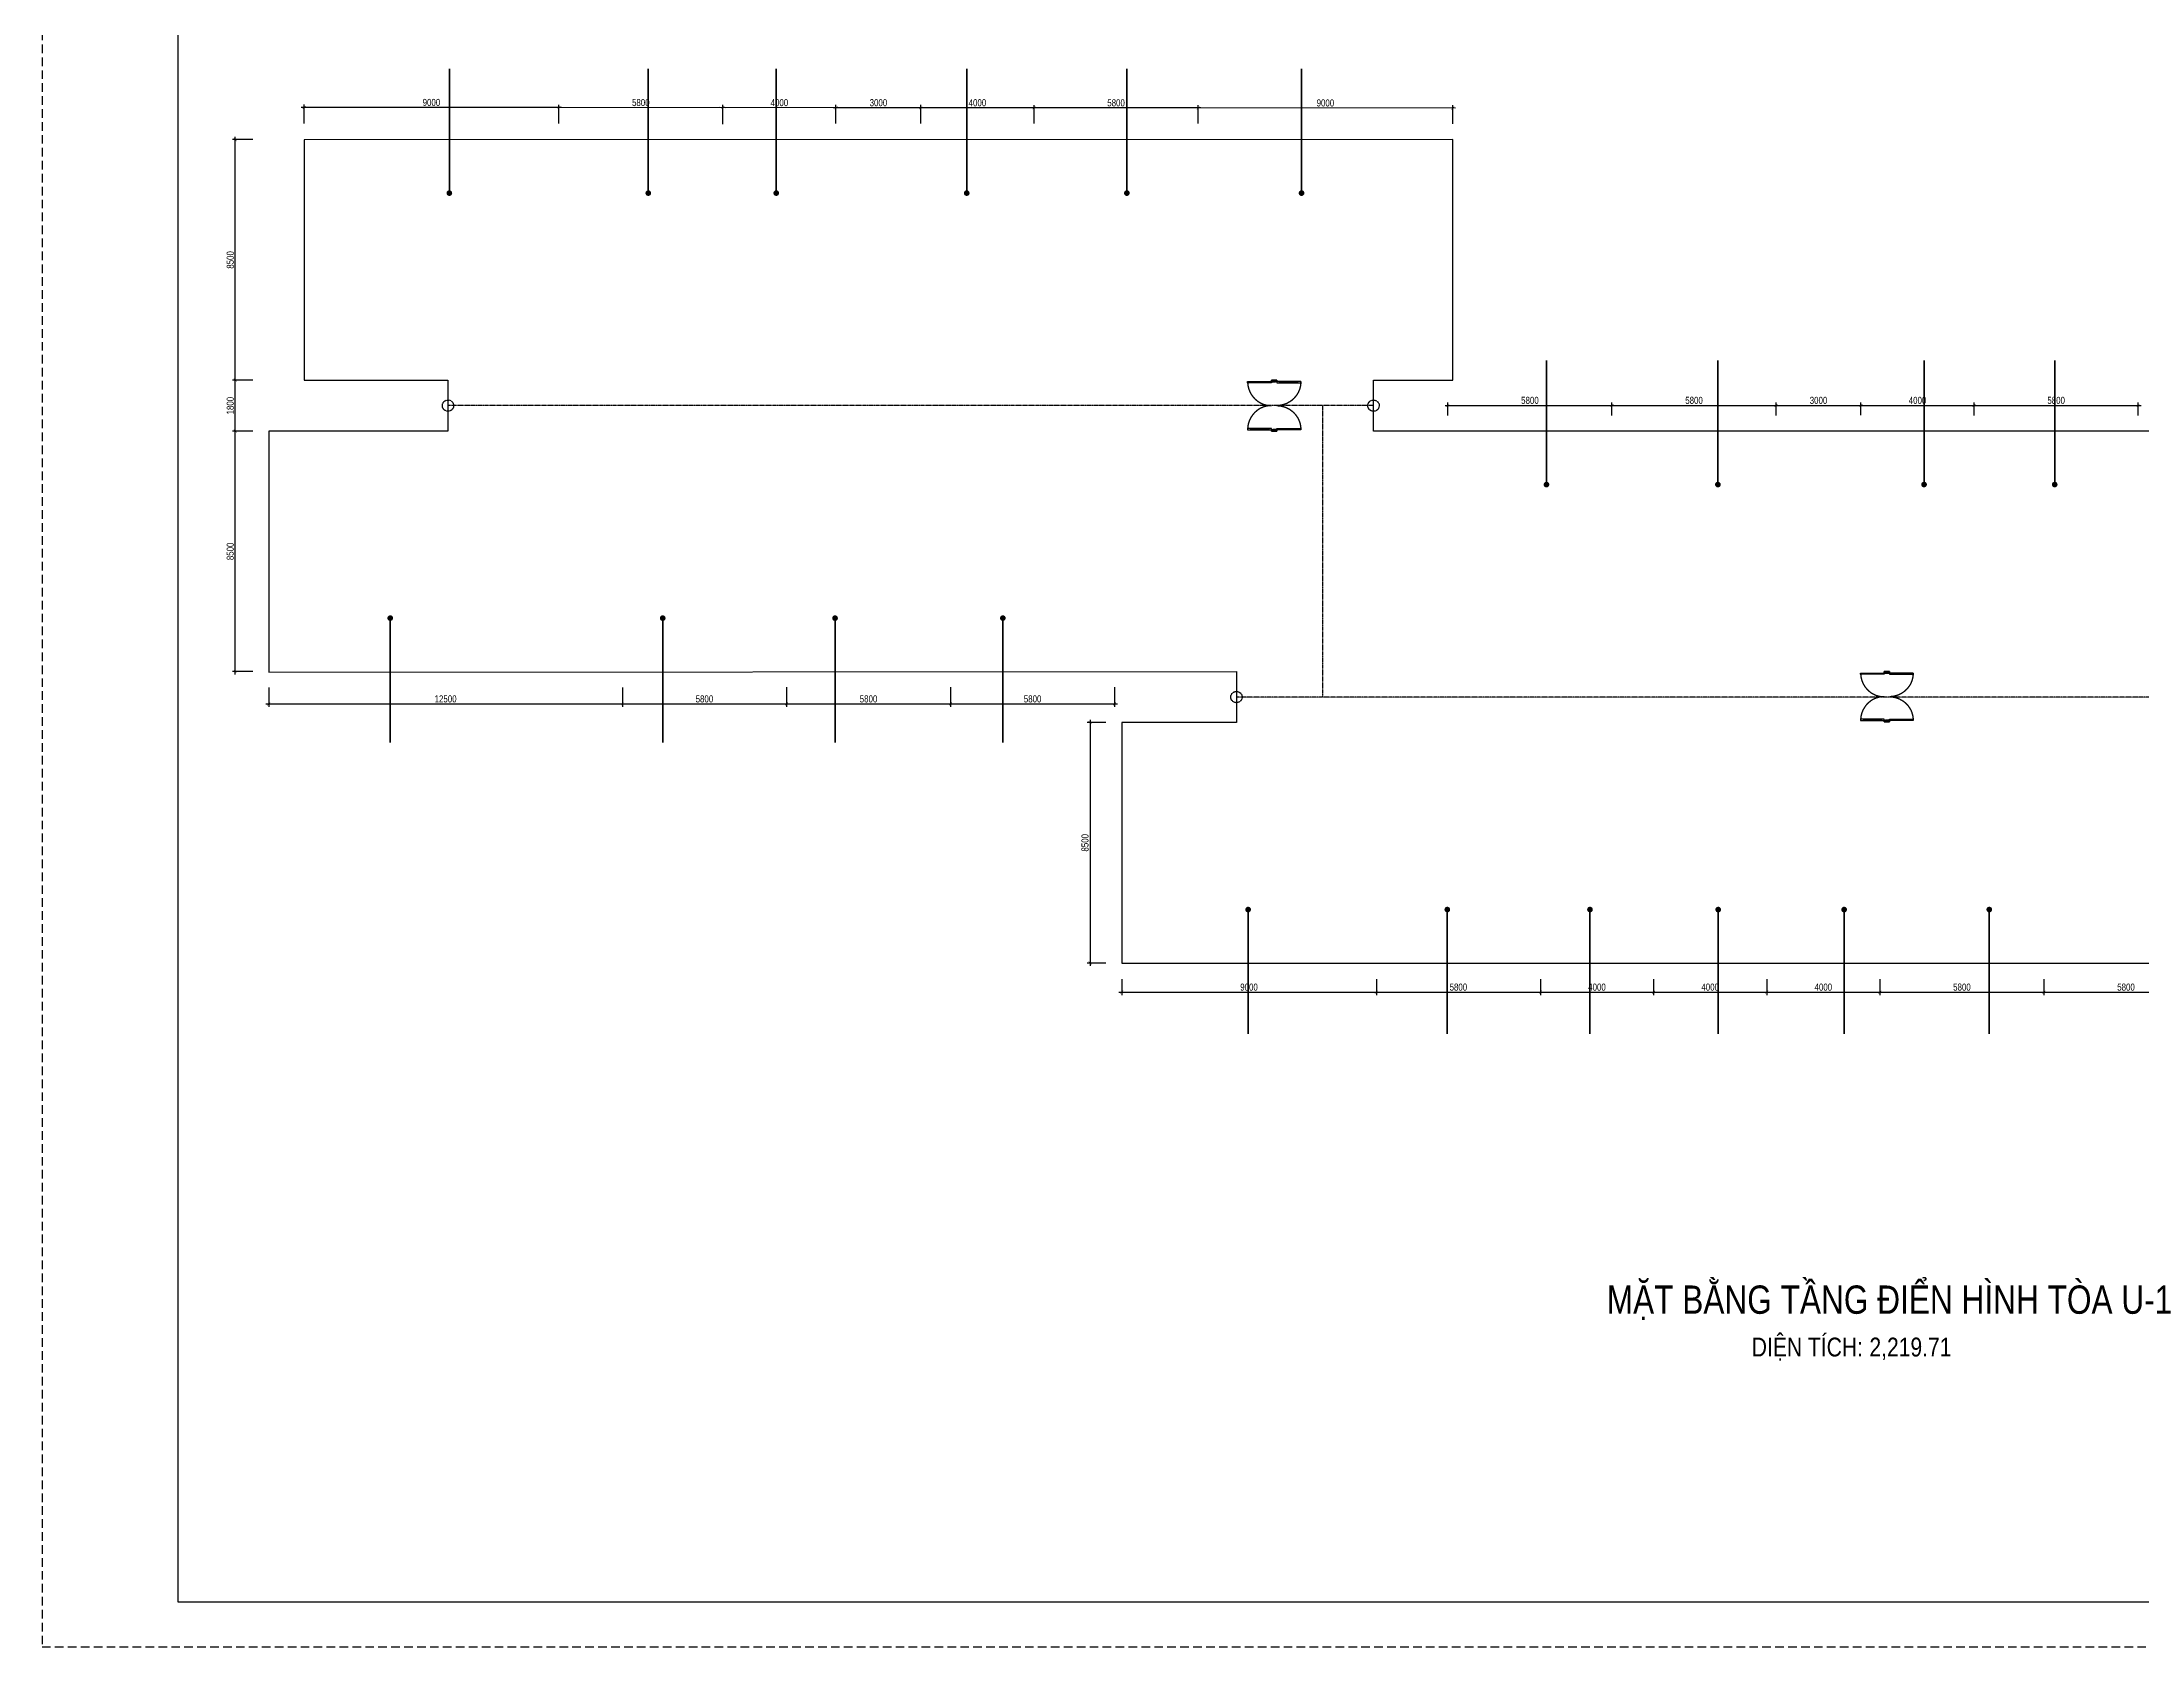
# Model space of a CAD drawing. Header units: millimetres. Extents: x 43 to 134443, y -95209 to -169.
# Drawn here: x 43 to 74273, y -95209 to -38487 of the extents above; entities that cross this region are included whole.
import ezdxf
from ezdxf.enums import TextEntityAlignment as Align

# ---------------------------------------------------------------- set-up
doc = ezdxf.new("R2010")
doc.units = ezdxf.units.MM
doc.linetypes.add('HIDDEN', pattern=[9.525, 6.35, -3.175])
doc.layers.get('0').update_dxf_attribs({"color": 231})
doc.layers.get('DefPoints').update_dxf_attribs({"color": 191})
for name, color, linetype in [('A-DOOR', 142, 'Continuous'), ('MDI-BAO', 1, 'Continuous'), ('S-DIM', 231, 'Continuous')]:
    doc.layers.add(name, color=color, linetype=linetype)
doc.layers.add('A-SHBD', color=7, linetype='Continuous', lineweight=35)
doc.layers.add('A-TEXT', color=255, linetype='Continuous', lineweight=25)
doc.layers.add('MDI-HANHLANG', color=5, linetype='HIDDEN', plot=False)
doc.styles.add('250602-MB CO CAU CĂN HO X1-3A-1$0$style1', font='arial.ttf')
doc.styles.add('VTK_Arial', font='arial.ttf', dxfattribs={"width": 0.8})
doc.dimstyles.new('250602-MB CO CAU CĂN HO X1-3A-1$0$Dim_50', dxfattribs={"dimscale": 50, "dimtxt": 2, "dimasz": 1.5, "dimexe": 1, "dimexo": 0, "dimgap": 1, "dimtad": 1, "dimdec": 0, "dimlfac": -1, "dimzin": 12, "dimdsep": 46, "dimtxsty": '250602-MB CO CAU CĂN HO X1-3A-1$0$style1', "dimblk1": '250602-MB CO CAU CĂN HO X1-3A-1$0$_ARCHTICK', "dimblk2": '250602-MB CO CAU CĂN HO X1-3A-1$0$_ARCHTICK', "dimsah": 1, "dimcen": 1.5, "dimdle": 1.5, "dimclrd": 256, "dimclre": 256, "dimclrt": 2, "dimadec": 1, "dimazin": 3, "dimtm": 1e-09, "dimtfac": 0.416667, "dimtdec": 0, "dimtix": 1, "dimtmove": 2, "dimatfit": 3, "dimfxl": 7, "dimfxlon": 1, "dimtolj": 1, "dimtzin": 0, "dimlwd": -1, "dimlwe": -1, "dimarcsym": 1})
doc.dimstyles.new('A-2.5-DIM100', dxfattribs={"dimscale": 100, "dimtxt": 2.5, "dimasz": 1, "dimexe": 1, "dimexo": 0, "dimgap": 0.5, "dimtad": 1, "dimdec": 0, "dimzin": 12, "dimdsep": 46, "dimtxsty": 'VTK_Arial', "dimblk": 'ARCHTICK', "dimcen": 0, "dimdle": 1, "dimclrd": 256, "dimclre": 256, "dimclrt": 7, "dimadec": 1, "dimazin": 3, "dimtfac": 1, "dimtdec": 0, "dimtmove": 0, "dimatfit": 2, "dimfxl": 20, "dimtolj": 1, "dimtzin": 0, "dimlwd": -1, "dimlwe": -1, "dimarcsym": 0})

# ---------------------------------------------------------------- blocks, each defined once
blk = doc.blocks.new('VTK-A1_BoKhungTen')
at = {"layer": 'DefPoints', "linetype": 'HIDDEN', "ltscale": 0.3}
blk.add_lwpolyline([(0, -594), (840, -594), (840, 0), (0, 0)], close=True, dxfattribs=at)
at = {"layer": 'DefPoints'}
blk.add_lwpolyline([(755, -10), (30, -10), (30, -584), (755, -584)], dxfattribs=at)
blk = doc.blocks.new('*U6')
for p, q in [((-738, -90), (-738, -50)), ((-100, -70), (-738, -70)), ((-100, -90), (-100, -50)), ((-738, -1685), (-738, -1725)), ((-100, -1705), (-738, -1705)), ((-100, -1685), (-100, -1725))]:
    blk.add_line(p, q)
for points in [[(180, 0), (180, -60), (40, -60), (40, -50), (0, -50), (0, 0)], [(0, -50), (0, -90), (-838, -90), (-838, -50)], [(0, -1725), (0, -1685), (-838, -1685), (-838, -1725)], [(180, -1775), (180, -1715), (40, -1715), (40, -1725), (0, -1725), (0, -1775)]]:
    blk.add_lwpolyline(points, close=True)
at = {"linetype": 'HIDDEN', "ltscale": 1000}
for centre, start, end in [((0, -50), 180.00004, 270), ((0, -1725), 90, 179.99996)]:
    blk.add_arc(centre, 838, start, end, dxfattribs=at)
blk = doc.blocks.new('*U7')
for p, q in [((-738, -90), (-738, -50)), ((-100, -70), (-738, -70)), ((-100, -90), (-100, -50)), ((-738, -1685), (-738, -1725)), ((-100, -1705), (-738, -1705)), ((-100, -1685), (-100, -1725))]:
    blk.add_line(p, q)
for points in [[(180, 0), (180, -60), (40, -60), (40, -50), (0, -50), (0, 0)], [(0, -50), (0, -90), (-838, -90), (-838, -50)], [(0, -1725), (0, -1685), (-838, -1685), (-838, -1725)], [(180, -1775), (180, -1715), (40, -1715), (40, -1725), (0, -1725), (0, -1775)]]:
    blk.add_lwpolyline(points, close=True)
at = {"linetype": 'HIDDEN', "ltscale": 1000}
for centre, start, end in [((0, -50), 180.00004, 270), ((0, -1725), 90, 179.99996)]:
    blk.add_arc(centre, 838, start, end, dxfattribs=at)
blk = doc.blocks.new('*U10')
for p, q in [((-750, -90), (-750, -50)), ((-100, -70), (-750, -70)), ((-100, -90), (-100, -50)), ((-750, -1710), (-750, -1750)), ((-100, -1730), (-750, -1730)), ((-100, -1710), (-100, -1750))]:
    blk.add_line(p, q)
for points in [[(180, 0), (180, -60), (40, -60), (40, -50), (0, -50), (0, 0)], [(0, -50), (0, -90), (-850, -90), (-850, -50)], [(0, -1750), (0, -1710), (-850, -1710), (-850, -1750)], [(180, -1800), (180, -1740), (40, -1740), (40, -1750), (0, -1750), (0, -1800)]]:
    blk.add_lwpolyline(points, close=True)
at = {"linetype": 'HIDDEN', "ltscale": 1000}
for centre, start, end in [((0, -50), 180.00004, 270), ((0, -1750), 90, 179.99996)]:
    blk.add_arc(centre, 850, start, end, dxfattribs=at)
blk = doc.blocks.new('250602-MB CO CAU CĂN HO X1-3A-1$0$_ARCHTICK')
at = {"color": 0, "linetype": 'ByBlock', "const_width": 0.15}
blk.add_lwpolyline([(-0.5, -0.5), (0.5, 0.5)], dxfattribs=at)
blk = doc.blocks.new('_ArchTick')
at = {"color": 0, "linetype": 'ByBlock', "const_width": 0.15}
blk.add_lwpolyline([(-0.5, -0.5), (0.5, 0.5)], dxfattribs=at)
blk = doc.blocks.new('*D17')
at = {"layer": 'DefPoints', "color": 0, "transparency": 16777216}
for p in [(40909, -40817), (40909, -41372, 0), (49909, -41377, 0)]:
    blk.add_point(p, dxfattribs=at)
at = {"layer": 'S-DIM', "transparency": 16777216}
for p, q in [((50009, -40822), (40809, -40817)), ((40909, -41372), (40909, -40717)), ((49909, -41377), (49909, -40722))]:
    blk.add_line(p, q, dxfattribs=at)
at = {"layer": 'S-DIM', "transparency": 16777216, "xscale": 100, "yscale": 100, "zscale": 100}
for p, rotation in [((40909, -40817), 179.9681690146564), ((49909, -40822), 359.9681690146564)]:
    blk.add_blockref('_ArchTick', p, dxfattribs=dict(at, rotation=rotation))
at = {"layer": 'S-DIM', "color": 7, "transparency": 16777216, "insert": (45409, -40642), "char_height": 250, "attachment_point": 5, "rotation": 359.96817, "style": 'VTK_Arial'}
blk.add_mtext('\\A1;9000', dxfattribs=at)
blk = doc.blocks.new('*D18')
at = {"layer": 'DefPoints', "color": 0, "transparency": 16777216}
for p in [(35109, -40814), (35109, -41372, 0), (40909, -41372, 0)]:
    blk.add_point(p, dxfattribs=at)
at = {"layer": 'S-DIM', "transparency": 16777216}
for p, q in [((41009, -40817), (35009, -40814)), ((35109, -41372), (35109, -40714)), ((40909, -41372), (40909, -40717))]:
    blk.add_line(p, q, dxfattribs=at)
at = {"layer": 'S-DIM', "transparency": 16777216, "xscale": 100, "yscale": 100, "zscale": 100}
for p, rotation in [((35109, -40814), 179.9681690146564), ((40909, -40817), 359.9681690146564)]:
    blk.add_blockref('_ArchTick', p, dxfattribs=dict(at, rotation=rotation))
at = {"layer": 'S-DIM', "color": 7, "transparency": 16777216, "insert": (38009, -40638), "char_height": 250, "attachment_point": 5, "rotation": 359.96817, "style": 'VTK_Arial'}
blk.add_mtext('\\A1;5800', dxfattribs=at)
blk = doc.blocks.new('*D19')
at = {"layer": 'DefPoints', "color": 0, "transparency": 16777216}
for p in [(31109, -40811), (31109, -41372, 0), (35109, -41372, 0)]:
    blk.add_point(p, dxfattribs=at)
at = {"layer": 'S-DIM', "transparency": 16777216}
for p, q in [((35209, -40814), (31009, -40811)), ((31109, -41372), (31109, -40711)), ((35109, -41372), (35109, -40714))]:
    blk.add_line(p, q, dxfattribs=at)
at = {"layer": 'S-DIM', "transparency": 16777216, "xscale": 100, "yscale": 100, "zscale": 100}
for p, rotation in [((31109, -40811), 179.9681690146564), ((35109, -40814), 359.9681690146564)]:
    blk.add_blockref('_ArchTick', p, dxfattribs=dict(at, rotation=rotation))
at = {"layer": 'S-DIM', "color": 7, "transparency": 16777216, "insert": (33109, -40635), "char_height": 250, "attachment_point": 5, "rotation": 359.96817, "style": 'VTK_Arial'}
blk.add_mtext('\\A1;4000', dxfattribs=at)
blk = doc.blocks.new('*D20')
at = {"layer": 'DefPoints', "color": 0, "transparency": 16777216}
for p in [(28109, -40810), (28109, -41372, 0), (31109, -41372, 0)]:
    blk.add_point(p, dxfattribs=at)
at = {"layer": 'S-DIM', "transparency": 16777216}
for p, q in [((31209, -40811), (28009, -40810)), ((28109, -41372), (28109, -40710)), ((31109, -41372), (31109, -40711))]:
    blk.add_line(p, q, dxfattribs=at)
at = {"layer": 'S-DIM', "transparency": 16777216, "xscale": 100, "yscale": 100, "zscale": 100}
for p, rotation in [((28109, -40810), 179.9681690146564), ((31109, -40811), 359.9681690146564)]:
    blk.add_blockref('_ArchTick', p, dxfattribs=dict(at, rotation=rotation))
at = {"layer": 'S-DIM', "color": 7, "transparency": 16777216, "insert": (29609, -40633), "char_height": 250, "attachment_point": 5, "rotation": 359.96817, "style": 'VTK_Arial'}
blk.add_mtext('\\A1;3000', dxfattribs=at)
blk = doc.blocks.new('*D21')
at = {"layer": 'DefPoints', "color": 0, "transparency": 16777216}
for p in [(24109, -40807), (24109, -41387, 0), (28109, -41372, 0)]:
    blk.add_point(p, dxfattribs=at)
at = {"layer": 'S-DIM', "transparency": 16777216}
for p, q in [((28209, -40810), (24009, -40807)), ((24109, -41387), (24109, -40707)), ((28109, -41372), (28109, -40710))]:
    blk.add_line(p, q, dxfattribs=at)
at = {"layer": 'S-DIM', "transparency": 16777216, "xscale": 100, "yscale": 100, "zscale": 100}
for p, rotation in [((24109, -40807), 179.9681690146564), ((28109, -40810), 359.9681690146564)]:
    blk.add_blockref('_ArchTick', p, dxfattribs=dict(at, rotation=rotation))
at = {"layer": 'S-DIM', "color": 7, "transparency": 16777216, "insert": (26109, -40631), "char_height": 250, "attachment_point": 5, "rotation": 359.96817, "style": 'VTK_Arial'}
blk.add_mtext('\\A1;4000', dxfattribs=at)
blk = doc.blocks.new('*D22')
at = {"layer": 'DefPoints', "color": 0, "transparency": 16777216}
for p in [(18309, -40804), (18309, -41372, 0), (24109, -41387, 0)]:
    blk.add_point(p, dxfattribs=at)
at = {"layer": 'S-DIM', "transparency": 16777216}
for p, q in [((24209, -40808), (18209, -40804)), ((18309, -41372), (18309, -40704)), ((24109, -41387), (24109, -40707))]:
    blk.add_line(p, q, dxfattribs=at)
at = {"layer": 'S-DIM', "transparency": 16777216, "xscale": 100, "yscale": 100, "zscale": 100}
for p, rotation in [((18309, -40804), 179.9681690146564), ((24109, -40807), 359.9681690146564)]:
    blk.add_blockref('_ArchTick', p, dxfattribs=dict(at, rotation=rotation))
at = {"layer": 'S-DIM', "color": 7, "transparency": 16777216, "insert": (21209, -40628), "char_height": 250, "attachment_point": 5, "rotation": 359.96817, "style": 'VTK_Arial'}
blk.add_mtext('\\A1;5800', dxfattribs=at)
blk = doc.blocks.new('*D23')
at = {"layer": 'DefPoints', "color": 0, "transparency": 16777216}
for p in [(9309, -40799), (9309, -41372, 0), (18309, -41372, 0)]:
    blk.add_point(p, dxfattribs=at)
at = {"layer": 'S-DIM', "transparency": 16777216}
for p, q in [((18409, -40804), (9209, -40799)), ((9309, -41372), (9309, -40699)), ((18309, -41372), (18309, -40704))]:
    blk.add_line(p, q, dxfattribs=at)
at = {"layer": 'S-DIM', "transparency": 16777216, "xscale": 100, "yscale": 100, "zscale": 100}
for p, rotation in [((9309, -40799), 179.9681690146564), ((18309, -40804), 359.9681690146564)]:
    blk.add_blockref('_ArchTick', p, dxfattribs=dict(at, rotation=rotation))
at = {"layer": 'S-DIM', "color": 7, "transparency": 16777216, "insert": (13809, -40624), "char_height": 250, "attachment_point": 5, "rotation": 359.96817, "style": 'VTK_Arial'}
blk.add_mtext('\\A1;9000', dxfattribs=at)
blk = doc.blocks.new('*D24')
at = {"layer": 'DefPoints', "color": 0, "transparency": 16777216}
for p in [(6875, -52238), (7497, -52238), (7497, -60738)]:
    blk.add_point(p, dxfattribs=at)
at = {"layer": 'S-DIM', "transparency": 16777216}
for p, q in [((7497, -52238), (6775, -52238)), ((6875, -60838), (6875, -52138)), ((7497, -60738), (6775, -60738))]:
    blk.add_line(p, q, dxfattribs=at)
at = {"layer": 'S-DIM', "transparency": 16777216, "xscale": 100, "yscale": 100, "zscale": 100}
for p, rotation in [((6875, -52238), 90), ((6875, -60738), 270)]:
    blk.add_blockref('_ArchTick', p, dxfattribs=dict(at, rotation=rotation))
at = {"layer": 'S-DIM', "color": 7, "transparency": 16777216, "insert": (6698, -56488), "char_height": 250, "attachment_point": 5, "rotation": 90, "style": 'VTK_Arial'}
blk.add_mtext('\\A1;8500', dxfattribs=at)
blk = doc.blocks.new('*D25')
at = {"layer": 'DefPoints', "color": 0, "transparency": 16777216}
for p in [(6875, -50438), (7497, -50438), (7497, -52238)]:
    blk.add_point(p, dxfattribs=at)
at = {"layer": 'S-DIM', "transparency": 16777216}
for p, q in [((7497, -50438), (6775, -50438)), ((6875, -52338), (6875, -50338)), ((7497, -52238), (6775, -52238))]:
    blk.add_line(p, q, dxfattribs=at)
at = {"layer": 'S-DIM', "transparency": 16777216, "xscale": 100, "yscale": 100, "zscale": 100}
for p, rotation in [((6875, -50438), 90), ((6875, -52238), 270)]:
    blk.add_blockref('_ArchTick', p, dxfattribs=dict(at, rotation=rotation))
at = {"layer": 'S-DIM', "color": 7, "transparency": 16777216, "insert": (6698, -51338), "char_height": 250, "attachment_point": 5, "rotation": 90, "style": 'VTK_Arial'}
blk.add_mtext('\\A1;1800', dxfattribs=at)
blk = doc.blocks.new('*D26')
at = {"layer": 'DefPoints', "color": 0, "transparency": 16777216}
for p in [(6875, -41938), (7497, -41938), (7497, -50438)]:
    blk.add_point(p, dxfattribs=at)
at = {"layer": 'S-DIM', "transparency": 16777216}
for p, q in [((7497, -41938), (6775, -41938)), ((6875, -50538), (6875, -41838)), ((7497, -50438), (6775, -50438))]:
    blk.add_line(p, q, dxfattribs=at)
at = {"layer": 'S-DIM', "transparency": 16777216, "xscale": 100, "yscale": 100, "zscale": 100}
for p, rotation in [((6875, -41938), 90), ((6875, -50438), 270)]:
    blk.add_blockref('_ArchTick', p, dxfattribs=dict(at, rotation=rotation))
at = {"layer": 'S-DIM', "color": 7, "transparency": 16777216, "insert": (6698, -46188), "char_height": 250, "attachment_point": 5, "rotation": 90, "style": 'VTK_Arial'}
blk.add_mtext('\\A1;8500', dxfattribs=at)
blk = doc.blocks.new('*D27')
at = {"layer": 'DefPoints', "color": 0, "transparency": 16777216}
for p in [(8059, -61305, 0), (20559, -61305, 0), (20559, -61881)]:
    blk.add_point(p, dxfattribs=at)
at = {"layer": 'S-DIM', "transparency": 16777216}
for p, q in [((8059, -61305), (8059, -61981)), ((20559, -61305), (20559, -61981)), ((7959, -61881), (20659, -61881))]:
    blk.add_line(p, q, dxfattribs=at)
at = {"layer": 'S-DIM', "transparency": 16777216, "xscale": 100, "yscale": 100, "zscale": 100, "rotation": 180}
blk.add_blockref('_ArchTick', (8059, -61881), dxfattribs=at)
at = {"layer": 'S-DIM', "transparency": 16777216, "xscale": 100, "yscale": 100, "zscale": 100}
blk.add_blockref('_ArchTick', (20559, -61881), dxfattribs=at)
at = {"layer": 'S-DIM', "color": 7, "transparency": 16777216, "insert": (14309, -61704), "char_height": 250, "attachment_point": 5, "style": 'VTK_Arial'}
blk.add_mtext('\\A1;12500', dxfattribs=at)
blk = doc.blocks.new('*D28')
at = {"layer": 'DefPoints', "color": 0, "transparency": 16777216}
for p in [(20559, -61305, 0), (26359, -61290, 0), (26359, -61881)]:
    blk.add_point(p, dxfattribs=at)
at = {"layer": 'S-DIM', "transparency": 16777216}
for p, q in [((20559, -61305), (20559, -61981)), ((26359, -61290), (26359, -61981)), ((20459, -61881), (26459, -61881))]:
    blk.add_line(p, q, dxfattribs=at)
at = {"layer": 'S-DIM', "transparency": 16777216, "xscale": 100, "yscale": 100, "zscale": 100, "rotation": 180}
blk.add_blockref('_ArchTick', (20559, -61881), dxfattribs=at)
at = {"layer": 'S-DIM', "transparency": 16777216, "xscale": 100, "yscale": 100, "zscale": 100}
blk.add_blockref('_ArchTick', (26359, -61881), dxfattribs=at)
at = {"layer": 'S-DIM', "color": 7, "transparency": 16777216, "insert": (23459, -61704), "char_height": 250, "attachment_point": 5, "style": 'VTK_Arial'}
blk.add_mtext('\\A1;5800', dxfattribs=at)
blk = doc.blocks.new('*D29')
at = {"layer": 'DefPoints', "color": 0, "transparency": 16777216}
for p in [(26359, -61290, 0), (32159, -61290, 0), (32159, -61881)]:
    blk.add_point(p, dxfattribs=at)
at = {"layer": 'S-DIM', "transparency": 16777216}
for p, q in [((26359, -61290), (26359, -61981)), ((32159, -61290), (32159, -61981)), ((26259, -61881), (32259, -61881))]:
    blk.add_line(p, q, dxfattribs=at)
at = {"layer": 'S-DIM', "transparency": 16777216, "xscale": 100, "yscale": 100, "zscale": 100, "rotation": 180}
blk.add_blockref('_ArchTick', (26359, -61881), dxfattribs=at)
at = {"layer": 'S-DIM', "transparency": 16777216, "xscale": 100, "yscale": 100, "zscale": 100}
blk.add_blockref('_ArchTick', (32159, -61881), dxfattribs=at)
at = {"layer": 'S-DIM', "color": 7, "transparency": 16777216, "insert": (29259, -61704), "char_height": 250, "attachment_point": 5, "style": 'VTK_Arial'}
blk.add_mtext('\\A1;5800', dxfattribs=at)
blk = doc.blocks.new('*D30')
at = {"layer": 'DefPoints', "color": 0, "transparency": 16777216}
for p in [(32159, -61290, 0), (37959, -61290, 0), (37959, -61881)]:
    blk.add_point(p, dxfattribs=at)
at = {"layer": 'S-DIM', "transparency": 16777216}
for p, q in [((32159, -61290), (32159, -61981)), ((37959, -61290), (37959, -61981)), ((32059, -61881), (38059, -61881))]:
    blk.add_line(p, q, dxfattribs=at)
at = {"layer": 'S-DIM', "transparency": 16777216, "xscale": 100, "yscale": 100, "zscale": 100, "rotation": 180}
blk.add_blockref('_ArchTick', (32159, -61881), dxfattribs=at)
at = {"layer": 'S-DIM', "transparency": 16777216, "xscale": 100, "yscale": 100, "zscale": 100}
blk.add_blockref('_ArchTick', (37959, -61881), dxfattribs=at)
at = {"layer": 'S-DIM', "color": 7, "transparency": 16777216, "insert": (35059, -61704), "char_height": 250, "attachment_point": 5, "style": 'VTK_Arial'}
blk.add_mtext('\\A1;5800', dxfattribs=at)
blk = doc.blocks.new('*D31')
at = {"layer": 'DefPoints', "color": 0, "transparency": 16777216}
for p in [(37643, -62537, 0), (37090, -71037), (37643, -71037, 0)]:
    blk.add_point(p, dxfattribs=at)
at = {"layer": 'S-DIM', "transparency": 16777216}
for p, q in [((37643, -62537), (36990, -62537)), ((37090, -62437), (37090, -71137)), ((37643, -71037), (36990, -71037))]:
    blk.add_line(p, q, dxfattribs=at)
at = {"layer": 'S-DIM', "transparency": 16777216, "xscale": 100, "yscale": 100, "zscale": 100}
for p, rotation in [((37090, -62537), 90), ((37090, -71037), 270)]:
    blk.add_blockref('_ArchTick', p, dxfattribs=dict(at, rotation=rotation))
at = {"layer": 'S-DIM', "color": 7, "transparency": 16777216, "insert": (36912, -66787), "char_height": 250, "attachment_point": 5, "rotation": 90, "style": 'VTK_Arial'}
blk.add_mtext('\\A1;8500', dxfattribs=at)
blk = doc.blocks.new('*D32')
at = {"layer": 'DefPoints', "color": 0, "transparency": 16777216}
for p in [(38209, -71604, 0), (47209, -71604, 0), (47209, -72067)]:
    blk.add_point(p, dxfattribs=at)
at = {"layer": 'S-DIM', "transparency": 16777216}
for p, q in [((38209, -71604), (38209, -72167)), ((47209, -71604), (47209, -72167)), ((38109, -72067), (47309, -72067))]:
    blk.add_line(p, q, dxfattribs=at)
at = {"layer": 'S-DIM', "transparency": 16777216, "xscale": 100, "yscale": 100, "zscale": 100, "rotation": 180}
blk.add_blockref('_ArchTick', (38209, -72067), dxfattribs=at)
at = {"layer": 'S-DIM', "transparency": 16777216, "xscale": 100, "yscale": 100, "zscale": 100}
blk.add_blockref('_ArchTick', (47209, -72067), dxfattribs=at)
at = {"layer": 'S-DIM', "color": 7, "transparency": 16777216, "insert": (42709, -71889), "char_height": 250, "attachment_point": 5, "style": 'VTK_Arial'}
blk.add_mtext('\\A1;9000', dxfattribs=at)
blk = doc.blocks.new('*D33')
at = {"layer": 'DefPoints', "color": 0, "transparency": 16777216}
for p in [(47209, -71604, 0), (53009, -71604, 0), (53009, -72067)]:
    blk.add_point(p, dxfattribs=at)
at = {"layer": 'S-DIM', "transparency": 16777216}
for p, q in [((47209, -71604), (47209, -72167)), ((53009, -71604), (53009, -72167)), ((47109, -72067), (53109, -72067))]:
    blk.add_line(p, q, dxfattribs=at)
at = {"layer": 'S-DIM', "transparency": 16777216, "xscale": 100, "yscale": 100, "zscale": 100, "rotation": 180}
blk.add_blockref('_ArchTick', (47209, -72067), dxfattribs=at)
at = {"layer": 'S-DIM', "transparency": 16777216, "xscale": 100, "yscale": 100, "zscale": 100}
blk.add_blockref('_ArchTick', (53009, -72067), dxfattribs=at)
at = {"layer": 'S-DIM', "color": 7, "transparency": 16777216, "insert": (50109, -71889), "char_height": 250, "attachment_point": 5, "style": 'VTK_Arial'}
blk.add_mtext('\\A1;5800', dxfattribs=at)
blk = doc.blocks.new('*D34')
at = {"layer": 'DefPoints', "color": 0, "transparency": 16777216}
for p in [(53009, -71604, 0), (57009, -71604, 0), (57009, -72067)]:
    blk.add_point(p, dxfattribs=at)
at = {"layer": 'S-DIM', "transparency": 16777216}
for p, q in [((53009, -71604), (53009, -72167)), ((57009, -71604), (57009, -72167)), ((52909, -72067), (57109, -72067))]:
    blk.add_line(p, q, dxfattribs=at)
at = {"layer": 'S-DIM', "transparency": 16777216, "xscale": 100, "yscale": 100, "zscale": 100, "rotation": 180}
blk.add_blockref('_ArchTick', (53009, -72067), dxfattribs=at)
at = {"layer": 'S-DIM', "transparency": 16777216, "xscale": 100, "yscale": 100, "zscale": 100}
blk.add_blockref('_ArchTick', (57009, -72067), dxfattribs=at)
at = {"layer": 'S-DIM', "color": 7, "transparency": 16777216, "insert": (55009, -71889), "char_height": 250, "attachment_point": 5, "style": 'VTK_Arial'}
blk.add_mtext('\\A1;4000', dxfattribs=at)
blk = doc.blocks.new('*D35')
at = {"layer": 'DefPoints', "color": 0, "transparency": 16777216}
for p in [(57009, -71604, 0), (61009, -71604, 0), (61009, -72067)]:
    blk.add_point(p, dxfattribs=at)
at = {"layer": 'S-DIM', "transparency": 16777216}
for p, q in [((57009, -71604), (57009, -72167)), ((61009, -71604), (61009, -72167)), ((56909, -72067), (61109, -72067))]:
    blk.add_line(p, q, dxfattribs=at)
at = {"layer": 'S-DIM', "transparency": 16777216, "xscale": 100, "yscale": 100, "zscale": 100, "rotation": 180}
blk.add_blockref('_ArchTick', (57009, -72067), dxfattribs=at)
at = {"layer": 'S-DIM', "transparency": 16777216, "xscale": 100, "yscale": 100, "zscale": 100}
blk.add_blockref('_ArchTick', (61009, -72067), dxfattribs=at)
at = {"layer": 'S-DIM', "color": 7, "transparency": 16777216, "insert": (59009, -71889), "char_height": 250, "attachment_point": 5, "style": 'VTK_Arial'}
blk.add_mtext('\\A1;4000', dxfattribs=at)
blk = doc.blocks.new('*D36')
at = {"layer": 'DefPoints', "color": 0, "transparency": 16777216}
for p in [(61009, -71604, 0), (65009, -71604, 0), (65009, -72067)]:
    blk.add_point(p, dxfattribs=at)
at = {"layer": 'S-DIM', "transparency": 16777216}
for p, q in [((61009, -71604), (61009, -72167)), ((65009, -71604), (65009, -72167)), ((60909, -72067), (65109, -72067))]:
    blk.add_line(p, q, dxfattribs=at)
at = {"layer": 'S-DIM', "transparency": 16777216, "xscale": 100, "yscale": 100, "zscale": 100, "rotation": 180}
blk.add_blockref('_ArchTick', (61009, -72067), dxfattribs=at)
at = {"layer": 'S-DIM', "transparency": 16777216, "xscale": 100, "yscale": 100, "zscale": 100}
blk.add_blockref('_ArchTick', (65009, -72067), dxfattribs=at)
at = {"layer": 'S-DIM', "color": 7, "transparency": 16777216, "insert": (63009, -71889), "char_height": 250, "attachment_point": 5, "style": 'VTK_Arial'}
blk.add_mtext('\\A1;4000', dxfattribs=at)
blk = doc.blocks.new('*D37')
at = {"layer": 'DefPoints', "color": 0, "transparency": 16777216}
for p in [(65009, -71604, 0), (70809, -71604, 0), (70809, -72067)]:
    blk.add_point(p, dxfattribs=at)
at = {"layer": 'S-DIM', "transparency": 16777216}
for p, q in [((65009, -71604), (65009, -72167)), ((70809, -71604), (70809, -72167)), ((64909, -72067), (70909, -72067))]:
    blk.add_line(p, q, dxfattribs=at)
at = {"layer": 'S-DIM', "transparency": 16777216, "xscale": 100, "yscale": 100, "zscale": 100, "rotation": 180}
blk.add_blockref('_ArchTick', (65009, -72067), dxfattribs=at)
at = {"layer": 'S-DIM', "transparency": 16777216, "xscale": 100, "yscale": 100, "zscale": 100}
blk.add_blockref('_ArchTick', (70809, -72067), dxfattribs=at)
at = {"layer": 'S-DIM', "color": 7, "transparency": 16777216, "insert": (67909, -71889), "char_height": 250, "attachment_point": 5, "style": 'VTK_Arial'}
blk.add_mtext('\\A1;5800', dxfattribs=at)
blk = doc.blocks.new('*D38')
at = {"layer": 'DefPoints', "color": 0, "transparency": 16777216}
for p in [(70809, -71604, 0), (76609, -71604, 0), (76609, -72067)]:
    blk.add_point(p, dxfattribs=at)
at = {"layer": 'S-DIM', "transparency": 16777216}
for p, q in [((70809, -71604), (70809, -72167)), ((76609, -71604), (76609, -72167)), ((70709, -72067), (76709, -72067))]:
    blk.add_line(p, q, dxfattribs=at)
at = {"layer": 'S-DIM', "transparency": 16777216, "xscale": 100, "yscale": 100, "zscale": 100, "rotation": 180}
blk.add_blockref('_ArchTick', (70809, -72067), dxfattribs=at)
at = {"layer": 'S-DIM', "transparency": 16777216, "xscale": 100, "yscale": 100, "zscale": 100}
blk.add_blockref('_ArchTick', (76609, -72067), dxfattribs=at)
at = {"layer": 'S-DIM', "color": 7, "transparency": 16777216, "insert": (73709, -71889), "char_height": 250, "attachment_point": 5, "style": 'VTK_Arial'}
blk.add_mtext('\\A1;5800', dxfattribs=at)
blk = doc.blocks.new('*D55')
at = {"layer": 'DefPoints', "color": 0, "transparency": 16777216}
for p in [(49739, -51686, 0), (55539, -51331), (55539, -51686, 0)]:
    blk.add_point(p, dxfattribs=at)
at = {"layer": 'S-DIM', "transparency": 16777216}
for p, q in [((49639, -51331), (55639, -51331)), ((49739, -51686), (49739, -51231)), ((55539, -51686), (55539, -51231))]:
    blk.add_line(p, q, dxfattribs=at)
at = {"layer": 'S-DIM', "transparency": 16777216, "xscale": 100, "yscale": 100, "zscale": 100, "rotation": 180}
blk.add_blockref('_ArchTick', (49739, -51331), dxfattribs=at)
at = {"layer": 'S-DIM', "transparency": 16777216, "xscale": 100, "yscale": 100, "zscale": 100}
blk.add_blockref('_ArchTick', (55539, -51331), dxfattribs=at)
at = {"layer": 'S-DIM', "color": 7, "transparency": 16777216, "insert": (52639, -51153), "char_height": 250, "attachment_point": 5, "style": 'VTK_Arial'}
blk.add_mtext('\\A1;5800', dxfattribs=at)
blk = doc.blocks.new('*D56')
at = {"layer": 'DefPoints', "color": 0, "transparency": 16777216}
for p in [(55539, -51686, 0), (61339, -51331), (61339, -51686, 0)]:
    blk.add_point(p, dxfattribs=at)
at = {"layer": 'S-DIM', "transparency": 16777216}
for p, q in [((55439, -51331), (61439, -51331)), ((55539, -51686), (55539, -51231)), ((61339, -51686), (61339, -51231))]:
    blk.add_line(p, q, dxfattribs=at)
at = {"layer": 'S-DIM', "transparency": 16777216, "xscale": 100, "yscale": 100, "zscale": 100, "rotation": 180}
blk.add_blockref('_ArchTick', (55539, -51331), dxfattribs=at)
at = {"layer": 'S-DIM', "transparency": 16777216, "xscale": 100, "yscale": 100, "zscale": 100}
blk.add_blockref('_ArchTick', (61339, -51331), dxfattribs=at)
at = {"layer": 'S-DIM', "color": 7, "transparency": 16777216, "insert": (58439, -51153), "char_height": 250, "attachment_point": 5, "style": 'VTK_Arial'}
blk.add_mtext('\\A1;5800', dxfattribs=at)
blk = doc.blocks.new('*D57')
at = {"layer": 'DefPoints', "color": 0, "transparency": 16777216}
for p in [(61339, -51686, 0), (64339, -51331), (64339, -51671, 0)]:
    blk.add_point(p, dxfattribs=at)
at = {"layer": 'S-DIM', "transparency": 16777216}
for p, q in [((61239, -51331), (64439, -51331)), ((61339, -51686), (61339, -51231)), ((64339, -51671), (64339, -51231))]:
    blk.add_line(p, q, dxfattribs=at)
at = {"layer": 'S-DIM', "transparency": 16777216, "xscale": 100, "yscale": 100, "zscale": 100, "rotation": 180}
blk.add_blockref('_ArchTick', (61339, -51331), dxfattribs=at)
at = {"layer": 'S-DIM', "transparency": 16777216, "xscale": 100, "yscale": 100, "zscale": 100}
blk.add_blockref('_ArchTick', (64339, -51331), dxfattribs=at)
at = {"layer": 'S-DIM', "color": 7, "transparency": 16777216, "insert": (62839, -51153), "char_height": 250, "attachment_point": 5, "style": 'VTK_Arial'}
blk.add_mtext('\\A1;3000', dxfattribs=at)
blk = doc.blocks.new('*D58')
at = {"layer": 'DefPoints', "color": 0, "transparency": 16777216}
for p in [(64339, -51671, 0), (68339, -51331), (68339, -51686, 0)]:
    blk.add_point(p, dxfattribs=at)
at = {"layer": 'S-DIM', "transparency": 16777216}
for p, q in [((64239, -51331), (68439, -51331)), ((64339, -51671), (64339, -51231)), ((68339, -51686), (68339, -51231))]:
    blk.add_line(p, q, dxfattribs=at)
at = {"layer": 'S-DIM', "transparency": 16777216, "xscale": 100, "yscale": 100, "zscale": 100, "rotation": 180}
blk.add_blockref('_ArchTick', (64339, -51331), dxfattribs=at)
at = {"layer": 'S-DIM', "transparency": 16777216, "xscale": 100, "yscale": 100, "zscale": 100}
blk.add_blockref('_ArchTick', (68339, -51331), dxfattribs=at)
at = {"layer": 'S-DIM', "color": 7, "transparency": 16777216, "insert": (66339, -51153), "char_height": 250, "attachment_point": 5, "style": 'VTK_Arial'}
blk.add_mtext('\\A1;4000', dxfattribs=at)
blk = doc.blocks.new('*D59')
at = {"layer": 'DefPoints', "color": 0, "transparency": 16777216}
for p in [(68339, -51686, 0), (74139, -51331), (74139, -51686, 0)]:
    blk.add_point(p, dxfattribs=at)
at = {"layer": 'S-DIM', "transparency": 16777216}
for p, q in [((68239, -51331), (74239, -51331)), ((68339, -51686), (68339, -51231)), ((74139, -51686), (74139, -51231))]:
    blk.add_line(p, q, dxfattribs=at)
at = {"layer": 'S-DIM', "transparency": 16777216, "xscale": 100, "yscale": 100, "zscale": 100, "rotation": 180}
blk.add_blockref('_ArchTick', (68339, -51331), dxfattribs=at)
at = {"layer": 'S-DIM', "transparency": 16777216, "xscale": 100, "yscale": 100, "zscale": 100}
blk.add_blockref('_ArchTick', (74139, -51331), dxfattribs=at)
at = {"layer": 'S-DIM', "color": 7, "transparency": 16777216, "insert": (71239, -51153), "char_height": 250, "attachment_point": 5, "style": 'VTK_Arial'}
blk.add_mtext('\\A1;5800', dxfattribs=at)

msp = doc.modelspace()

# ---------------------------------------------------------------- linework, layer by layer
at = {"layer": 'MDI-BAO', "elevation": 0}
msp.add_lwpolyline([(77034, -52237.3), (47109, -52237.3), (47109, -50438.7), (49909, -50438.1), (49909, -41935.9), (9309, -41940.9), (9309, -50440.9), (14394.3, -50438.4), (14394.3, -52238.2), (8059.3, -52238.2), (8059.3, -60753.2), (42264.2, -60738), (42264.3, -62538), (38209.3, -62538), (38209.3, -71038), (85609.3, -71038)], dxfattribs=at)
at = {"layer": 'MDI-HANHLANG'}
for p, q in [((47109, -51337.4, 0), (14394.3, -51338.3, 0)), ((45309.1, -51337.4), (45309.1, -61638)), ((80922.7, -61638, 0), (42264.3, -61638, 0))]:
    msp.add_line(p, q, dxfattribs=at)
for centre in [(14394.3, -51338.3, 0), (47109, -51338, 0), (42264.3, -61638, 0)]:
    msp.add_circle(centre, 200, dxfattribs=at)

# ---------------------------------------------------------------- block references
at = {"layer": 'A-DOOR'}
for name, p in [('*U10', (43507.9, -50437.3, 0)), ('*U7', (65164.4, -60737.3, 0))]:
    msp.add_blockref(name, p, dxfattribs=at)
at = {"layer": 'A-DOOR', "xscale": -1}
for name, p in [('*U10', (43687.9, -50437.3, 0)), ('*U6', (65344.4, -60737.3, 0))]:
    msp.add_blockref(name, p, dxfattribs=at)
at = {"layer": 'DefPoints', "xscale": 160, "yscale": 160, "zscale": 160}
msp.add_blockref('VTK-A1_BoKhungTen', (43.4, -168.9), dxfattribs=at)

# ---------------------------------------------------------------- texts
at = {"layer": 'A-TEXT', "style": 'VTK_Arial', "width": 0.8}
msp.add_text('MẶT BẰNG TẦNG ĐIỂN HÌNH TÒA U-1', height=1000, dxfattribs=at).set_placement((65349, -83433), align=Align.CENTER)
for s, p in [('DIỆN TÍCH:', (60478.6, -84941.1)), ('2,219.71', (64638.8, -84942.4))]:
    msp.add_text(s, height=666.67, dxfattribs=at).set_placement(p)

# ---------------------------------------------------------------- dimensions: what is measured, and where the dimension line sits
at = {"layer": 'S-DIM'}
for base, p1, p2, angle, picture, middle in [((9309.3, -40799.3), (18309, -41371.8, 0), (9309, -41371.8, 0), 359.968169, '*D23', (13809.4, -40624.1)), ((18309.3, -40804.3), (24109, -41386.8, 0), (18309, -41371.8, 0), 359.968169, '*D22', (21209.4, -40628.2)), ((24109.3, -40807.5), (28109, -41371.8, 0), (24109, -41386.8, 0), 359.968169, '*D21', (26109.4, -40631)), ((28109.3, -40809.7), (31109, -41371.8, 0), (28109, -41371.8, 0), 359.968169, '*D20', (29609.4, -40632.8)), ((31109.3, -40811.4), (35109, -41371.8, 0), (31109, -41371.8, 0), 359.968169, '*D19', (33109.4, -40634.9)), ((35109.3, -40813.6), (40909, -41371.8, 0), (35109, -41371.8, 0), 359.968169, '*D18', (38009.4, -40637.6)), ((6875.2, -41938.4), (7497, -50438.4), (7497, -41938.4), 270, '*D26', (6697.6, -46188.4)), ((6875.2, -50438.4), (7497, -52238.2), (7497, -50438.4), 270, '*D25', (6697.6, -51338.3)), ((61339.1, -51331.1), (55539.1, -51686.4, 0), (61339.1, -51686.4, 0), 180, '*D56', (58439.1, -51153.4)), ((64339, -51331.1), (61339.1, -51686.4, 0), (64339, -51670.7, 0), 180, '*D57', (62839, -51153.4)), ((68339, -51331.1), (64339, -51670.7, 0), (68339, -51685.7, 0), 180, '*D58', (66339, -51153.4)), ((74139, -51331.1), (68339, -51685.7, 0), (74139, -51685.7, 0), 180, '*D59', (71239, -51153.4)), ((26359.3, -61881.2), (20559.3, -61304.8, 0), (26359.3, -61289.8, 0), 180, '*D28', (23459.3, -61703.6)), ((32159.3, -61881.2), (26359.3, -61289.8, 0), (32159.3, -61289.8, 0), 180, '*D29', (29259.3, -61703.6)), ((37959.3, -61881.2), (32159.3, -61289.8, 0), (37959.3, -61289.8, 0), 180, '*D30', (35059.3, -61703.6)), ((53009.3, -72067), (47209.3, -71603.5, 0), (53009.3, -71603.5, 0), 180, '*D33', (50109.3, -71889.3)), ((57009.3, -72067), (53009.3, -71603.5, 0), (57009.3, -71603.5, 0), 180, '*D34', (55009.3, -71889.3)), ((61009.3, -72067), (57009.3, -71603.5, 0), (61009.3, -71603.5, 0), 180, '*D35', (59009.3, -71889.3)), ((65009.3, -72067), (61009.3, -71603.5, 0), (65009.3, -71603.5, 0), 180, '*D36', (63009.3, -71889.3)), ((70809.3, -72067), (65009.3, -71603.5, 0), (70809.3, -71603.5, 0), 180, '*D37', (67909.3, -71889.3)), ((76609.3, -72067), (70809.3, -71603.5, 0), (76609.3, -71603.5, 0), 180, '*D38', (73709.3, -71889.3))]:
    dim = msp.add_linear_dim(base=base, p1=p1, p2=p2, angle=angle, dimstyle='A-2.5-DIM100', override={"dimpost": '\\X', "dimtmove": 1}, dxfattribs=at)
    dim.commit()
    dim.dimension.update_dxf_attribs({"geometry": picture, "text_midpoint": middle})
for p1, p2, distance, picture, middle in [((49909, -41376.8, 0), (40909, -41371.8, 0), -555, '*D17', (45409.4, -40641.7)), ((49739.1, -51686.4, 0), (55539.1, -51686.4, 0), 355.3, '*D55', (52639.1, -51153.4)), ((7497, -60738.2), (7497, -52238.2), 621.8, '*D24', (6697.6, -56488.2)), ((8059.3, -61304.8, 0), (20559.3, -61304.8, 0), -576.4, '*D27', (14309.3, -61703.6)), ((37642.8, -62537, 0), (37642.8, -71037, 0), -552.8, '*D31', (36912.3, -66787)), ((38209.3, -71603.5, 0), (47209.3, -71603.5, 0), -463.4, '*D32', (42709.3, -71889.3))]:
    dim = msp.add_aligned_dim(p1=p1, p2=p2, distance=distance, dimstyle='A-2.5-DIM100', override={"dimpost": '\\X'}, dxfattribs=at)
    dim.commit()
    dim.dimension.update_dxf_attribs({"geometry": picture, "text_midpoint": middle})

# ---------------------------------------------------------------- leaders
at = {"layer": 'A-SHBD'}
for points in [[(14442.1, -43826.7, 0), (14442.1, -39437.2, 0)], [(21474.4, -43826.7, 0), (21474.4, -39437.2, 0)], [(25997.1, -43826.7, 0), (25997.2, -39437.2, 0)], [(32730.3, -43826.7, 0), (32730.3, -39437.2, 0)], [(38390.7, -43826.7, 0), (38390.7, -39437.2, 0)], [(44565.3, -43826.7, 0), (44565.3, -39437.2, 0)], [(53222.8, -54126.7, 0), (53222.8, -49737.3, 0)], [(59281.6, -54126.7, 0), (59281.6, -49737.3, 0)], [(66569, -54126.7, 0), (66569, -49737.3, 0)], [(71187.3, -54126.7, 0), (71187.3, -49737.3, 0)], [(12351.5, -58847.9, 0), (12351.5, -63237.4, 0)], [(21983.8, -58847.9, 0), (21983.8, -63237.4, 0)], [(28075.8, -58847.9, 0), (28075.9, -63237.4, 0)], [(34007, -58847.9, 0), (34007, -63237.4, 0)], [(42676.7, -69147.7, 0), (42676.7, -73537.2, 0)], [(49717.6, -69147.7, 0), (49717.5, -73537.2, 0)], [(54760.3, -69147.7, 0), (54760.3, -73537.2, 0)], [(59292.6, -69147.7, 0), (59292.6, -73537.2, 0)], [(63744.4, -69147.7, 0), (63744.4, -73537.2, 0)], [(68874.9, -69147.7, 0), (68874.9, -73537.2, 0)]]:
    msp.add_leader(points, dimstyle='250602-MB CO CAU CĂN HO X1-3A-1$0$Dim_50', override={"dimasz": 4, "dimtad": 0, "dimldrblk": 'Dot', "dimtfill": 1}, dxfattribs=at)

doc.saveas('drawing.dxf')
